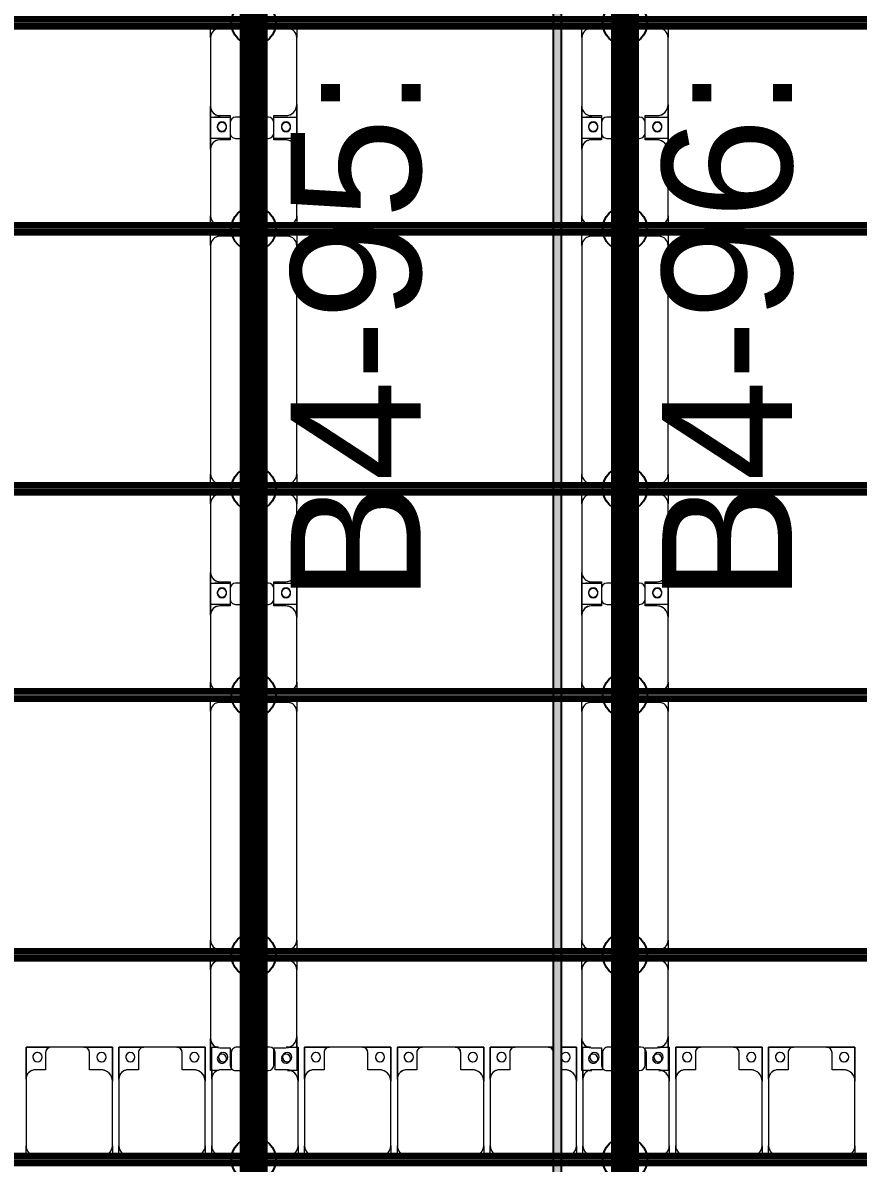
# Model space of a CAD drawing. Header units: millimetres. Extents: x -291190 to 146725, y 19759 to 185158.
# Drawn here: x -16423 to -11923, y 85792 to 91933 of the extents above; entities that cross this region are included whole.
import ezdxf

# ---------------------------------------------------------------- set-up
doc = ezdxf.new("R2010")
doc.units = ezdxf.units.MM
doc.layers.add('A-GENM', color=13, linetype='Continuous', lineweight=9)
doc.layers.add('S-BEAM', color=12, linetype='Continuous', lineweight=9)
doc.layers.add('GC-GHI CHU', color=2, linetype='Continuous')
doc.layers.add('GC-HOP 40x60 GIA CUONG', color=1, linetype='Continuous')
doc.styles.add('GC_VN', font='arial.ttf')

# ---------------------------------------------------------------- blocks, each defined once
blk = doc.blocks.new('Dai phao do pin - DẢI PHAO ĐỠ PIN-51784-KHUNG KẾT CẤU BÈ PIN 4')
at = {"layer": 'A-GENM', "color": 7}
for p, q in [((63459.9, 241.6), (63519.7, 241.6)), ((63459.9, 241.6), (63519.7, 241.6)), ((63469.7, 191.6), (63469.7, -173.4)), ((63879.7, 241.6), (63519.7, 241.6)), ((63879.7, 241.6), (64062.2, 241.6)), ((64062.2, 241.6), (63879.7, 241.6)), ((63947.8, 241.6), (64130.3, 241.6)), ((63947.8, 116.2), (63947.8, 241.6)), ((64130.3, 241.6), (63947.8, 241.6)), ((64062.2, 241.6), (64062.2, 116.2)), ((64480.3, 241.6), (64130.3, 241.6)), ((64480.3, 241.6), (64529.9, 241.6)), ((64480.3, 241.6), (64529.9, 241.6)), ((64569.9, 241.6), (64639.7, 241.6)), ((64569.9, 241.6), (64639.7, 241.6)), ((64589.7, 191.6), (64589.7, -173.4)), ((65870.3, 241.6), (64639.7, 241.6)), ((65870.3, 241.6), (65929.9, 241.6)), ((65870.3, 241.6), (65929.9, 241.6)), ((65920.3, -173.4), (65920.3, 191.6)), ((65969.9, 241.6), (66029.7, 241.6)), ((65969.9, 241.6), (66029.7, 241.6)), ((65979.7, 191.6), (65979.7, -173.4)), ((66389.7, 241.6), (66029.7, 241.6)), ((66389.7, 241.6), (66572.2, 241.6)), ((66572.2, 241.6), (66389.7, 241.6)), ((66457.8, 241.6), (66640.3, 241.6)), ((66457.8, 116.2), (66457.8, 241.6)), ((66640.3, 241.6), (66457.8, 241.6)), ((66572.2, 241.6), (66572.2, 116.2)), ((66990.3, 241.6), (66640.3, 241.6)), ((66990.3, 241.6), (67039.9, 241.6)), ((66990.3, 241.6), (67039.9, 241.6)), ((67079.9, 241.6), (67149.7, 241.6)), ((67079.9, 241.6), (67149.7, 241.6)), ((67099.7, 191.6), (67099.7, -173.4)), ((68380.3, 241.6), (67149.7, 241.6)), ((68380.3, 241.6), (68439.9, 241.6)), ((68380.3, 241.6), (68439.9, 241.6)), ((68430.3, -173.4), (68430.3, 191.6)), ((68479.9, 241.6), (68539.7, 241.6)), ((68479.9, 241.6), (68539.7, 241.6)), ((68489.7, 191.6), (68489.7, -173.4)), ((68899.7, 241.6), (68539.7, 241.6)), ((68899.7, 241.6), (69082.2, 241.6)), ((68956.8, 241.6), (68899.7, 241.6)), ((69082.2, 241.6), (69082.2, 191.1)), ((69082.2, 191.1), (69082.2, 206.3)), ((63939.7, 118.2), (63939.7, 181.6)), ((64070.3, 181.6), (64070.3, 118.2)), ((66449.7, 118.2), (66449.7, 181.6)), ((66580.3, 181.6), (66580.3, 118.2)), ((68959.7, 118.2), (68959.7, 181.6)), ((64032.2, 118.2), (63939.7, 118.2)), ((63947.8, 88.2), (63947.8, -88.2)), ((64070.3, 118.2), (63977.8, 118.2)), ((64062.2, -88.2), (64062.2, 88.2)), ((66542.2, 118.2), (66449.7, 118.2)), ((66457.8, 88.2), (66457.8, -88.2)), ((66580.3, 118.2), (66487.8, 118.2)), ((66572.2, -88.2), (66572.2, 88.2)), ((69052.2, 118.2), (68959.7, 118.2)), ((69082.2, -88.2), (69082.2, 88.2)), ((63939.7, -173.4), (63939.7, -118.2)), ((63939.7, -118.2), (64032.2, -118.2)), ((63947.8, -223.4), (63947.8, -116.2)), ((63977.8, -118.2), (64070.3, -118.2)), ((64062.2, -116.2), (64062.2, -223.4)), ((64070.3, -118.2), (64070.3, -173.4)), ((66449.7, -173.4), (66449.7, -118.2)), ((66449.7, -118.2), (66542.2, -118.2)), ((66457.8, -223.4), (66457.8, -116.2)), ((66487.8, -118.2), (66580.3, -118.2)), ((66572.2, -116.2), (66572.2, -223.4)), ((66580.3, -118.2), (66580.3, -173.4)), ((68959.7, -173.4), (68959.7, -118.2)), ((68959.7, -118.2), (69052.2, -118.2)), ((63947.8, -169.2), (63947.8, -202)), ((66457.8, -169.2), (66457.8, -202)), ((69082.2, -170.3), (69082.2, -223.4)), ((69082.2, -183.7), (69082.2, -170.3)), ((63519.7, -223.4), (63459.9, -223.4)), ((63519.7, -223.4), (63459.9, -223.4)), ((63519.7, -223.4), (63889.7, -223.4)), ((64062.2, -223.4), (63889.7, -223.4)), ((63889.7, -223.4), (64062.2, -223.4)), ((64120.3, -223.4), (63947.8, -223.4)), ((63947.8, -223.4), (64120.3, -223.4)), ((64120.3, -223.4), (64480.3, -223.4)), ((64529.9, -223.4), (64480.3, -223.4)), ((64529.9, -223.4), (64480.3, -223.4)), ((64639.7, -223.4), (64569.9, -223.4)), ((64639.7, -223.4), (64569.9, -223.4)), ((64639.7, -223.4), (65870.3, -223.4)), ((65929.9, -223.4), (65870.3, -223.4)), ((65929.9, -223.4), (65870.3, -223.4)), ((66029.7, -223.4), (65969.9, -223.4)), ((66029.7, -223.4), (65969.9, -223.4)), ((66029.7, -223.4), (66399.7, -223.4)), ((66572.2, -223.4), (66399.7, -223.4)), ((66399.7, -223.4), (66572.2, -223.4)), ((66630.3, -223.4), (66457.8, -223.4)), ((66457.8, -223.4), (66630.3, -223.4)), ((66630.3, -223.4), (66990.3, -223.4)), ((67039.9, -223.4), (66990.3, -223.4)), ((67039.9, -223.4), (66990.3, -223.4)), ((67149.7, -223.4), (67079.9, -223.4)), ((67149.7, -223.4), (67079.9, -223.4)), ((67149.7, -223.4), (68380.3, -223.4)), ((68439.9, -223.4), (68380.3, -223.4)), ((68439.9, -223.4), (68380.3, -223.4)), ((68539.7, -223.4), (68479.9, -223.4)), ((68539.7, -223.4), (68479.9, -223.4)), ((68539.7, -223.4), (68909.7, -223.4)), ((69082.2, -223.4), (68909.7, -223.4)), ((68909.7, -223.4), (69082.2, -223.4))]:
    blk.add_line(p, q, dxfattribs=at)
for centre, radius, start, end in [((63519.7, 191.6), 50, 90, 180), ((63519.7, 191.6), 50, 105, 180), ((63879.7, 181.6), 60, 360, 90), ((63879.7, 181.6), 60, 45, 60), ((63879.7, 181.6), 60, 360, 60), ((63879.7, 181.6), 60, 45, 60), ((63998.6, 183.2), 25, 0, 180), ((63998.6, 183.2), 25, 360, 165), ((64001.4, 183.2), 25, 360, 180), ((64001.4, 183.2), 25, 90, 180), ((64001.4, 183.2), 25, 15, 75), ((64130.3, 181.6), 60, 90, 180), ((64130.3, 181.6), 60, 120, 180), ((64480.3, 191.6), 50, 15, 90), ((64480.3, 191.6), 50, 15, 75), ((64639.7, 191.6), 50, 90, 180), ((64639.7, 191.6), 50, 150, 180), ((64639.7, 191.6), 50, 105, 120), ((65870.3, 191.6), 50, 360, 90), ((65870.3, 191.6), 50, 60, 90), ((65870.3, 191.6), 50, 15, 30), ((66029.7, 191.6), 50, 90, 180), ((66029.7, 191.6), 50, 105, 180), ((66389.7, 181.6), 60, 360, 90), ((66389.7, 181.6), 60, 45, 60), ((66389.7, 181.6), 60, 360, 60), ((66389.7, 181.6), 60, 45, 60), ((66508.6, 183.2), 25, 0, 180), ((66508.6, 183.2), 25, 360, 165), ((66511.4, 183.2), 25, 0, 180), ((66511.4, 183.2), 25, 90, 180), ((66511.4, 183.2), 25, 15, 75), ((66640.3, 181.6), 60, 90, 180), ((66640.3, 181.6), 60, 120, 180), ((66990.3, 191.6), 50, 15, 90), ((66990.3, 191.6), 50, 15, 75), ((67149.7, 191.6), 50, 90, 180), ((67149.7, 191.6), 50, 150, 180), ((67149.7, 191.6), 50, 105, 120), ((68380.3, 191.6), 50, 360, 90), ((68380.3, 191.6), 50, 60, 90), ((68380.3, 191.6), 50, 15, 30), ((68539.7, 191.6), 50, 90, 180), ((68539.7, 191.6), 50, 105, 180), ((68899.7, 181.6), 60, 360, 90), ((68899.7, 181.6), 60, 45, 60), ((68899.7, 181.6), 60, 360, 60), ((68899.7, 181.6), 60, 45, 60), ((69018.6, 183.2), 25, 0, 180), ((69018.6, 183.2), 25, 60, 165), ((69018.6, 183.2), 25, 360, 15), ((63998.6, 183.2), 25, 180, 360), ((64001.4, 183.2), 25, 180, 0), ((64001.4, 183.2), 25, 180, 270), ((63998.6, 183.2), 25, 210, 255), ((63998.6, 183.2), 25, 270, 360), ((64001.4, 183.2), 25, 285, 330), ((66508.6, 183.2), 25, 180, 0), ((66511.4, 183.2), 25, 180, 0), ((66511.4, 183.2), 25, 180, 270), ((66508.6, 183.2), 25, 210, 255), ((66508.6, 183.2), 25, 270, 360), ((66511.4, 183.2), 25, 285, 330), ((69018.6, 183.2), 25, 180, 0), ((69018.6, 183.2), 25, 180, 195), ((69018.6, 183.2), 25, 210, 255), ((69018.6, 183.2), 25, 285, 315), ((63977.8, 88.2), 30, 90, 180), ((64032.2, 88.2), 30, 360, 90), ((66487.8, 88.2), 30, 90, 180), ((66542.2, 88.2), 30, 360, 90), ((69052.2, 88.2), 30, 360, 90), ((63977.8, -88.2), 30, 180, 270), ((64032.2, -88.2), 30, 270, 360), ((66487.8, -88.2), 30, 180, 270), ((66542.2, -88.2), 30, 270, 360), ((69052.2, -88.2), 30, 270, 360), ((69052.2, -88.2), 30, 285, 300), ((63519.7, -173.4), 50, 180, 270), ((63519.7, -173.4), 50, 180, 255), ((63889.7, -173.4), 50, 270, 360), ((63889.7, -173.4), 50, 285, 360), ((63889.7, -173.4), 50, 315, 0), ((63889.7, -173.4), 50, 315, 0), ((63998.6, -161.8), 25, 0, 180), ((63998.6, -161.8), 25, 180, 360), ((63998.6, -161.8), 25, 105, 165), ((63998.6, -161.8), 25, 195, 360), ((64001.4, -161.8), 25, 0, 180), ((64001.4, -161.8), 25, 105, 180), ((64001.4, -161.8), 25, 180, 0), ((64001.4, -161.8), 25, 180, 270), ((63998.6, -161.8), 25, 360, 75), ((64001.4, -161.8), 25, 15, 75), ((64001.4, -161.8), 25, 285, 345), ((64120.3, -173.4), 50, 180, 270), ((64120.3, -173.4), 50, 180, 255), ((64639.7, -173.4), 50, 180, 270), ((64639.7, -173.4), 50, 180, 210), ((65870.3, -173.4), 50, 270, 360), ((65870.3, -173.4), 50, 330, 360), ((66029.7, -173.4), 50, 180, 270), ((66029.7, -173.4), 50, 180, 255), ((66399.7, -173.4), 50, 270, 360), ((66399.7, -173.4), 50, 285, 360), ((66399.7, -173.4), 50, 315, 0), ((66399.7, -173.4), 50, 315, 0), ((66508.6, -161.8), 25, 0, 180), ((66508.6, -161.8), 25, 180, 0), ((66508.6, -161.8), 25, 105, 165), ((66508.6, -161.8), 25, 195, 360), ((66511.4, -161.8), 25, 0, 180), ((66511.4, -161.8), 25, 105, 180), ((66511.4, -161.8), 25, 180, 360), ((66511.4, -161.8), 25, 180, 270), ((66508.6, -161.8), 25, 360, 75), ((66511.4, -161.8), 25, 15, 75), ((66511.4, -161.8), 25, 285, 345), ((66630.3, -173.4), 50, 180, 270), ((66630.3, -173.4), 50, 180, 255), ((67149.7, -173.4), 50, 180, 270), ((67149.7, -173.4), 50, 180, 210), ((68380.3, -173.4), 50, 270, 360), ((68380.3, -173.4), 50, 330, 360), ((68539.7, -173.4), 50, 180, 270), ((68539.7, -173.4), 50, 180, 255), ((68909.7, -173.4), 50, 270, 360), ((68909.7, -173.4), 50, 285, 360), ((69018.6, -161.8), 25, 0, 180), ((69018.6, -161.8), 25, 180, 0), ((69018.6, -161.8), 25, 180, 240), ((69018.6, -161.8), 25, 105, 165), ((69018.6, -161.8), 25, 45, 90), ((69018.6, -161.8), 25, 300, 315), ((69018.6, -161.8), 25, 360, 15), ((69018.6, -161.8), 25, 345, 360), ((64120.3, -173.4), 50, 210, 225), ((64120.3, -173.4), 50, 210, 225), ((64480.3, -173.4), 50, 270, 345), ((64480.3, -173.4), 50, 285, 345), ((64639.7, -173.4), 50, 240, 270), ((65870.3, -173.4), 50, 285, 300), ((66630.3, -173.4), 50, 210, 225), ((66630.3, -173.4), 50, 210, 225), ((66990.3, -173.4), 50, 270, 345), ((66990.3, -173.4), 50, 285, 345), ((67149.7, -173.4), 50, 240, 270), ((68380.3, -173.4), 50, 285, 300), ((68909.7, -173.4), 50, 315, 330), ((68909.7, -173.4), 50, 315, 330)]:
    blk.add_arc(centre, radius, start, end, dxfattribs=at)
blk = doc.blocks.new('Dai phao do pin - DẢI PHAO ĐỠ PIN-V13-KHUNG KẾT CẤU BÈ PIN 4')
at = {"layer": 'A-GENM', "color": 7}
for p, q in [((63459.9, 241.6), (63519.7, 241.6)), ((63459.9, 241.6), (63519.7, 241.6)), ((63469.7, 191.6), (63469.7, -173.4)), ((63879.7, 241.6), (63519.7, 241.6)), ((63879.7, 241.6), (64062.2, 241.6)), ((64062.2, 241.6), (63879.7, 241.6)), ((63947.8, 241.6), (64130.3, 241.6)), ((63947.8, 116.2), (63947.8, 241.6)), ((64130.3, 241.6), (63947.8, 241.6)), ((64062.2, 241.6), (64062.2, 116.2)), ((64480.3, 241.6), (64130.3, 241.6)), ((64480.3, 241.6), (64529.9, 241.6)), ((64480.3, 241.6), (64529.9, 241.6)), ((64569.9, 241.6), (64639.7, 241.6)), ((64569.9, 241.6), (64639.7, 241.6)), ((64589.7, 191.6), (64589.7, -173.4)), ((65870.3, 241.6), (64639.7, 241.6)), ((65870.3, 241.6), (65929.9, 241.6)), ((65870.3, 241.6), (65929.9, 241.6)), ((65920.3, -173.4), (65920.3, 191.6)), ((65969.9, 241.6), (66029.7, 241.6)), ((65969.9, 241.6), (66029.7, 241.6)), ((65979.7, 191.6), (65979.7, -173.4)), ((66389.7, 241.6), (66029.7, 241.6)), ((66389.7, 241.6), (66572.2, 241.6)), ((66572.2, 241.6), (66389.7, 241.6)), ((66457.8, 241.6), (66640.3, 241.6)), ((66457.8, 116.2), (66457.8, 241.6)), ((66640.3, 241.6), (66457.8, 241.6)), ((66572.2, 241.6), (66572.2, 116.2)), ((66990.3, 241.6), (66640.3, 241.6)), ((66990.3, 241.6), (67039.9, 241.6)), ((66990.3, 241.6), (67039.9, 241.6)), ((67079.9, 241.6), (67149.7, 241.6)), ((67079.9, 241.6), (67149.7, 241.6)), ((67099.7, 191.6), (67099.7, -173.4)), ((68380.3, 241.6), (67149.7, 241.6)), ((68380.3, 241.6), (68439.9, 241.6)), ((68380.3, 241.6), (68439.9, 241.6)), ((68430.3, -173.4), (68430.3, 191.6)), ((68479.9, 241.6), (68539.7, 241.6)), ((68479.9, 241.6), (68539.7, 241.6)), ((68489.7, 191.6), (68489.7, -173.4)), ((68899.7, 241.6), (68539.7, 241.6)), ((68899.7, 241.6), (69082.2, 241.6)), ((68956.8, 241.6), (68899.7, 241.6)), ((69082.2, 241.6), (69082.2, 191.1)), ((69082.2, 191.1), (69082.2, 206.3)), ((63939.7, 118.2), (63939.7, 181.6)), ((64070.3, 181.6), (64070.3, 118.2)), ((66449.7, 118.2), (66449.7, 181.6)), ((66580.3, 181.6), (66580.3, 118.2)), ((68959.7, 118.2), (68959.7, 181.6)), ((64032.2, 118.2), (63939.7, 118.2)), ((63947.8, 88.2), (63947.8, -88.2)), ((64070.3, 118.2), (63977.8, 118.2)), ((64062.2, -88.2), (64062.2, 88.2)), ((66542.2, 118.2), (66449.7, 118.2)), ((66457.8, 88.2), (66457.8, -88.2)), ((66580.3, 118.2), (66487.8, 118.2)), ((66572.2, -88.2), (66572.2, 88.2)), ((69052.2, 118.2), (68959.7, 118.2)), ((69082.2, -88.2), (69082.2, 88.2)), ((63939.7, -173.4), (63939.7, -118.2)), ((63939.7, -118.2), (64032.2, -118.2)), ((63947.8, -223.4), (63947.8, -116.2)), ((63977.8, -118.2), (64070.3, -118.2)), ((64062.2, -116.2), (64062.2, -223.4)), ((64070.3, -118.2), (64070.3, -173.4)), ((66449.7, -173.4), (66449.7, -118.2)), ((66449.7, -118.2), (66542.2, -118.2)), ((66457.8, -223.4), (66457.8, -116.2)), ((66487.8, -118.2), (66580.3, -118.2)), ((66572.2, -116.2), (66572.2, -223.4)), ((66580.3, -118.2), (66580.3, -173.4)), ((68959.7, -173.4), (68959.7, -118.2)), ((68959.7, -118.2), (69052.2, -118.2)), ((63947.8, -169.2), (63947.8, -202)), ((66457.8, -169.2), (66457.8, -202)), ((69082.2, -181.2), (69082.2, -223.4)), ((63519.7, -223.4), (63459.9, -223.4)), ((63519.7, -223.4), (63459.9, -223.4)), ((63519.7, -223.4), (63889.7, -223.4)), ((64062.2, -223.4), (63889.7, -223.4)), ((63889.7, -223.4), (64062.2, -223.4)), ((64120.3, -223.4), (63947.8, -223.4)), ((63947.8, -223.4), (64120.3, -223.4)), ((64120.3, -223.4), (64480.3, -223.4)), ((64529.9, -223.4), (64480.3, -223.4)), ((64529.9, -223.4), (64480.3, -223.4)), ((64639.7, -223.4), (64569.9, -223.4)), ((64639.7, -223.4), (64569.9, -223.4)), ((64639.7, -223.4), (65870.3, -223.4)), ((65929.9, -223.4), (65870.3, -223.4)), ((65929.9, -223.4), (65870.3, -223.4)), ((66029.7, -223.4), (65969.9, -223.4)), ((66029.7, -223.4), (65969.9, -223.4)), ((66029.7, -223.4), (66399.7, -223.4)), ((66572.2, -223.4), (66399.7, -223.4)), ((66399.7, -223.4), (66572.2, -223.4)), ((66630.3, -223.4), (66457.8, -223.4)), ((66457.8, -223.4), (66630.3, -223.4)), ((66630.3, -223.4), (66990.3, -223.4)), ((67039.9, -223.4), (66990.3, -223.4)), ((67039.9, -223.4), (66990.3, -223.4)), ((67149.7, -223.4), (67079.9, -223.4)), ((67149.7, -223.4), (67079.9, -223.4)), ((67149.7, -223.4), (68380.3, -223.4)), ((68439.9, -223.4), (68380.3, -223.4)), ((68439.9, -223.4), (68380.3, -223.4)), ((68539.7, -223.4), (68479.9, -223.4)), ((68539.7, -223.4), (68479.9, -223.4)), ((68539.7, -223.4), (68909.7, -223.4)), ((69082.2, -223.4), (68909.7, -223.4)), ((68909.7, -223.4), (69082.2, -223.4))]:
    blk.add_line(p, q, dxfattribs=at)
for centre, radius, start, end in [((63519.7, 191.6), 50, 90, 180), ((63519.7, 191.6), 50, 105, 180), ((63879.7, 181.6), 60, 360, 90), ((63879.7, 181.6), 60, 45, 60), ((63879.7, 181.6), 60, 360, 60), ((63879.7, 181.6), 60, 45, 60), ((63998.6, 183.2), 25, 0, 180), ((63998.6, 183.2), 25, 360, 165), ((64001.4, 183.2), 25, 360, 180), ((64001.4, 183.2), 25, 90, 180), ((64001.4, 183.2), 25, 15, 75), ((64130.3, 181.6), 60, 90, 180), ((64130.3, 181.6), 60, 120, 180), ((64480.3, 191.6), 50, 15, 90), ((64480.3, 191.6), 50, 15, 75), ((64639.7, 191.6), 50, 90, 180), ((64639.7, 191.6), 50, 150, 180), ((64639.7, 191.6), 50, 105, 120), ((65870.3, 191.6), 50, 360, 90), ((65870.3, 191.6), 50, 60, 90), ((65870.3, 191.6), 50, 15, 30), ((66029.7, 191.6), 50, 90, 180), ((66029.7, 191.6), 50, 105, 180), ((66389.7, 181.6), 60, 360, 90), ((66389.7, 181.6), 60, 45, 60), ((66389.7, 181.6), 60, 360, 60), ((66389.7, 181.6), 60, 45, 60), ((66508.6, 183.2), 25, 0, 180), ((66508.6, 183.2), 25, 360, 165), ((66511.4, 183.2), 25, 0, 180), ((66511.4, 183.2), 25, 90, 180), ((66511.4, 183.2), 25, 15, 75), ((66640.3, 181.6), 60, 90, 180), ((66640.3, 181.6), 60, 120, 180), ((66990.3, 191.6), 50, 15, 90), ((66990.3, 191.6), 50, 15, 75), ((67149.7, 191.6), 50, 90, 180), ((67149.7, 191.6), 50, 150, 180), ((67149.7, 191.6), 50, 105, 120), ((68380.3, 191.6), 50, 360, 90), ((68380.3, 191.6), 50, 60, 90), ((68380.3, 191.6), 50, 15, 30), ((68539.7, 191.6), 50, 90, 180), ((68539.7, 191.6), 50, 105, 180), ((68899.7, 181.6), 60, 360, 90), ((68899.7, 181.6), 60, 45, 60), ((68899.7, 181.6), 60, 360, 60), ((68899.7, 181.6), 60, 45, 60), ((69018.6, 183.2), 25, 0, 180), ((69018.6, 183.2), 25, 60, 165), ((69018.6, 183.2), 25, 360, 15), ((63998.6, 183.2), 25, 180, 360), ((64001.4, 183.2), 25, 180, 0), ((64001.4, 183.2), 25, 180, 270), ((63998.6, 183.2), 25, 210, 255), ((63998.6, 183.2), 25, 270, 360), ((64001.4, 183.2), 25, 285, 330), ((66508.6, 183.2), 25, 180, 0), ((66511.4, 183.2), 25, 180, 0), ((66511.4, 183.2), 25, 180, 270), ((66508.6, 183.2), 25, 210, 255), ((66508.6, 183.2), 25, 270, 360), ((66511.4, 183.2), 25, 285, 330), ((69018.6, 183.2), 25, 180, 0), ((69018.6, 183.2), 25, 180, 195), ((69018.6, 183.2), 25, 210, 255), ((69018.6, 183.2), 25, 285, 315), ((63977.8, 88.2), 30, 90, 180), ((64032.2, 88.2), 30, 360, 90), ((66487.8, 88.2), 30, 90, 180), ((66542.2, 88.2), 30, 360, 90), ((69052.2, 88.2), 30, 360, 90), ((63977.8, -88.2), 30, 180, 270), ((64032.2, -88.2), 30, 270, 360), ((66487.8, -88.2), 30, 180, 270), ((66542.2, -88.2), 30, 270, 360), ((69052.2, -88.2), 30, 270, 360), ((69052.2, -88.2), 30, 285, 300), ((63519.7, -173.4), 50, 180, 270), ((63519.7, -173.4), 50, 189.01741, 255), ((63889.7, -173.4), 50, 270, 360), ((63889.7, -173.4), 50, 285, 350.98259), ((63889.7, -173.4), 50, 315, 350.98259), ((63889.7, -173.4), 50, 315, 350.98259), ((63998.6, -161.8), 25, 0, 180), ((63998.6, -161.8), 25, 180, 360), ((63998.6, -161.8), 25, 105, 165), ((63998.6, -161.8), 25, 195, 360), ((64001.4, -161.8), 25, 0, 180), ((64001.4, -161.8), 25, 105, 180), ((64001.4, -161.8), 25, 180, 0), ((64001.4, -161.8), 25, 180, 270), ((63998.6, -161.8), 25, 360, 75), ((64001.4, -161.8), 25, 15, 75), ((64001.4, -161.8), 25, 285, 345), ((64120.3, -173.4), 50, 180, 270), ((64120.3, -173.4), 50, 189.01741, 255), ((64480.3, -173.4), 50, 270, 360), ((64480.3, -173.4), 50, 285, 350.98259), ((64639.7, -173.4), 50, 180, 270), ((65870.3, -173.4), 50, 270, 360), ((66029.7, -173.4), 50, 180, 270), ((66029.7, -173.4), 50, 189.01741, 255), ((66399.7, -173.4), 50, 270, 360), ((66399.7, -173.4), 50, 285, 350.98259), ((66399.7, -173.4), 50, 315, 350.98259), ((66399.7, -173.4), 50, 315, 350.98259), ((66508.6, -161.8), 25, 0, 180), ((66508.6, -161.8), 25, 180, 0), ((66508.6, -161.8), 25, 105, 165), ((66508.6, -161.8), 25, 195, 360), ((66511.4, -161.8), 25, 0, 180), ((66511.4, -161.8), 25, 105, 180), ((66511.4, -161.8), 25, 180, 360), ((66511.4, -161.8), 25, 180, 270), ((66508.6, -161.8), 25, 360, 75), ((66511.4, -161.8), 25, 15, 75), ((66511.4, -161.8), 25, 285, 345), ((66630.3, -173.4), 50, 180, 270), ((66630.3, -173.4), 50, 189.01741, 255), ((66990.3, -173.4), 50, 270, 360), ((66990.3, -173.4), 50, 285, 350.98259), ((67149.7, -173.4), 50, 180, 270), ((68380.3, -173.4), 50, 270, 360), ((68539.7, -173.4), 50, 180, 270), ((68539.7, -173.4), 50, 189.01741, 255), ((68909.7, -173.4), 50, 270, 360), ((68909.7, -173.4), 50, 285, 350.98259), ((69018.6, -161.8), 25, 0, 180), ((69018.6, -161.8), 25, 180, 0), ((69018.6, -161.8), 25, 180, 240), ((69018.6, -161.8), 25, 105, 165), ((69018.6, -161.8), 25, 45, 90), ((69018.6, -161.8), 25, 300, 315), ((69018.6, -161.8), 25, 360, 15), ((69018.6, -161.8), 25, 345, 360), ((64120.3, -173.4), 50, 210, 225), ((64120.3, -173.4), 50, 210, 225), ((64639.7, -173.4), 50, 195, 210), ((64639.7, -173.4), 50, 240, 270), ((65870.3, -173.4), 50, 285, 300), ((65870.3, -173.4), 50, 330, 345), ((66630.3, -173.4), 50, 210, 225), ((66630.3, -173.4), 50, 210, 225), ((67149.7, -173.4), 50, 195, 210), ((67149.7, -173.4), 50, 240, 270), ((68380.3, -173.4), 50, 285, 300), ((68380.3, -173.4), 50, 330, 345), ((68909.7, -173.4), 50, 315, 330), ((68909.7, -173.4), 50, 315, 330)]:
    blk.add_arc(centre, radius, start, end, dxfattribs=at)
blk = doc.blocks.new('Dầm C52 - Dầm C52-73881-KHUNG KẾT CẤU BÈ PIN 4')
at = {"layer": 'S-BEAM', "lineweight": 140}
blk.add_hatch(color=1, dxfattribs=at).paths.add_polyline_path([(-173700.3, 20), (-174539.9, 20), (-174539.9, -20), (174539.9, -20), (174539.9, 20), (-171883.4, 20)])
at = {"layer": 'S-BEAM', "color": 1, "lineweight": 140}
for p, q in [((-174539.9, 20), (174539.9, 20)), ((174539.9, -20), (-174539.9, -20))]:
    blk.add_line(p, q, dxfattribs=at)
blk = doc.blocks.new('Dầm C52 - Dầm C52-73882-KHUNG KẾT CẤU BÈ PIN 4')
at = {"layer": 'S-BEAM', "lineweight": 140}
blk.add_hatch(color=1, dxfattribs=at).paths.add_polyline_path([(-173700.3, 20), (-174539.9, 20), (-174539.9, -20), (174500.8, -20), (174500.8, 20), (-172791.8, 20)])
at = {"layer": 'S-BEAM', "color": 1, "lineweight": 140}
for p, q in [((-174539.9, 20), (174500.8, 20)), ((174500.8, -20), (-174539.9, -20))]:
    blk.add_line(p, q, dxfattribs=at)
blk = doc.blocks.new('Dầm C52 - Dầm C52-V25-KHUNG KẾT CẤU BÈ PIN 4')
at = {"layer": 'S-BEAM', "lineweight": 140}
blk.add_hatch(color=1, dxfattribs=at).paths.add_polyline_path([(-173700.3, 20), (-174539.9, 20), (-174539.9, -20), (174539.9, -20), (174539.9, 20), (-172791.8, 20)])
at = {"layer": 'S-BEAM', "color": 1, "lineweight": 140}
for p, q in [((-174539.9, 20), (174539.9, 20)), ((174539.9, -20), (-174539.9, -20))]:
    blk.add_line(p, q, dxfattribs=at)
blk = doc.blocks.new('Dải phao đi lại kèm đỡ invester - DẢI PHAO ĐI LẠI-65799-KHUNG KẾT CẤU BÈ PIN 4')
at = {"layer": 'A-GENM', "color": 7}
for p, q in [((76758.4, -779.7), (76758.4, -727.1)), ((76758.4, -779.7), (76758.4, -727.1)), ((77173.4, -729.7), (76808.4, -729.7)), ((77223.4, -727.1), (77223.4, -779.7)), ((77223.4, -727.1), (77223.4, -779.7)), ((77258.4, -779.7), (77258.4, -727.1)), ((77258.4, -779.7), (77258.4, -727.1)), ((77673.4, -729.7), (77308.4, -729.7)), ((77723.4, -727.1), (77723.4, -779.7)), ((77723.4, -727.1), (77723.4, -779.7)), ((77758.4, -779.7), (77758.4, -727.1)), ((77758.4, -779.7), (77758.4, -727.1)), ((78173.4, -729.7), (77808.4, -729.7)), ((78223.4, -727.1), (78223.4, -779.7)), ((78223.4, -727.1), (78223.4, -779.7)), ((78258.4, -779.7), (78258.4, -727.1)), ((78258.4, -779.7), (78258.4, -727.1)), ((78341.4, -729.7), (78308.4, -729.7)), ((78673.4, -729.7), (78381.4, -729.7)), ((78723.4, -727.1), (78723.4, -779.7)), ((78723.4, -727.1), (78723.4, -779.7)), ((78758.4, -779.7), (78758.4, -727.1)), ((78758.4, -779.7), (78758.4, -727.1)), ((79173.4, -729.7), (78808.4, -729.7)), ((79223.4, -727.1), (79223.4, -779.7)), ((79223.4, -727.1), (79223.4, -779.7)), ((79258.4, -779.7), (79258.4, -727.1)), ((79258.4, -779.7), (79258.4, -727.1)), ((79673.4, -729.7), (79308.4, -729.7)), ((79723.4, -727.1), (79723.4, -779.7)), ((79723.4, -727.1), (79723.4, -779.7)), ((79758.4, -779.7), (79758.4, -727.1)), ((79758.4, -779.7), (79758.4, -727.1)), ((80173.4, -729.7), (79808.4, -729.7)), ((80223.4, -727.1), (80223.4, -779.7)), ((80223.4, -727.1), (80223.4, -779.7)), ((80258.4, -779.7), (80258.4, -727.1)), ((80258.4, -779.7), (80258.4, -727.1)), ((80673.4, -729.7), (80308.4, -729.7)), ((80723.4, -727.1), (80723.4, -779.7)), ((80723.4, -727.1), (80723.4, -779.7)), ((80758.4, -779.7), (80758.4, -727.1)), ((80758.4, -779.7), (80758.4, -727.1)), ((81173.4, -729.7), (80808.4, -729.7)), ((81223.4, -727.1), (81223.4, -779.7)), ((81223.4, -727.1), (81223.4, -779.7)), ((76758.4, -779.7), (76758.4, -1129.7)), ((77223.4, -1139.7), (77223.4, -779.7)), ((77258.4, -779.7), (77258.4, -1129.7)), ((77723.4, -1139.7), (77723.4, -779.7)), ((77758.4, -779.7), (77758.4, -1129.7)), ((78223.4, -1139.7), (78223.4, -779.7)), ((78258.4, -779.7), (78258.4, -1129.7)), ((78723.4, -1139.7), (78723.4, -779.7)), ((78758.4, -779.7), (78758.4, -1129.7)), ((79223.4, -1139.7), (79223.4, -779.7)), ((79258.4, -779.7), (79258.4, -1129.7)), ((79723.4, -1139.7), (79723.4, -779.7)), ((79758.4, -779.7), (79758.4, -1129.7)), ((80223.4, -1139.7), (80223.4, -779.7)), ((80258.4, -779.7), (80258.4, -1129.7)), ((80723.4, -1139.7), (80723.4, -779.7)), ((80758.4, -779.7), (80758.4, -1129.7)), ((81223.4, -1139.7), (81223.4, -779.7)), ((76758.4, -1312.2), (76758.4, -1129.7)), ((76758.4, -1129.7), (76758.4, -1312.2)), ((77223.4, -1139.7), (77223.4, -1312.2)), ((77223.4, -1312.2), (77223.4, -1139.7)), ((77258.4, -1312.2), (77258.4, -1129.7)), ((77258.4, -1129.7), (77258.4, -1312.2)), ((77723.4, -1139.7), (77723.4, -1312.2)), ((77723.4, -1312.2), (77723.4, -1139.7)), ((77758.4, -1312.2), (77758.4, -1129.7)), ((77758.4, -1129.7), (77758.4, -1312.2)), ((78223.4, -1139.7), (78223.4, -1312.2)), ((78223.4, -1187.3), (78223.4, -1139.7)), ((78258.4, -1312.2), (78258.4, -1129.7)), ((78258.4, -1129.7), (78258.4, -1312.2)), ((78723.4, -1139.7), (78723.4, -1312.2)), ((78723.4, -1312.2), (78723.4, -1139.7)), ((78758.4, -1312.2), (78758.4, -1129.7)), ((78758.4, -1129.7), (78758.4, -1312.2)), ((79223.4, -1139.7), (79223.4, -1312.2)), ((79223.4, -1312.2), (79223.4, -1139.7)), ((79258.4, -1312.2), (79258.4, -1129.7)), ((79258.4, -1129.7), (79258.4, -1312.2)), ((79723.4, -1139.7), (79723.4, -1312.2)), ((79723.4, -1312.2), (79723.4, -1139.7)), ((79758.4, -1312.2), (79758.4, -1129.7)), ((79758.4, -1129.7), (79758.4, -1312.2)), ((80223.4, -1139.7), (80223.4, -1312.2)), ((80223.4, -1187.3), (80223.4, -1139.7)), ((80258.4, -1312.2), (80258.4, -1129.7)), ((80258.4, -1129.7), (80258.4, -1312.2)), ((80723.4, -1139.7), (80723.4, -1312.2)), ((80723.4, -1312.2), (80723.4, -1139.7)), ((80758.4, -1312.2), (80758.4, -1129.7)), ((80758.4, -1129.7), (80758.4, -1312.2)), ((81223.4, -1139.7), (81223.4, -1312.2)), ((81223.4, -1312.2), (81223.4, -1139.7)), ((76818.4, -1189.7), (76881.8, -1189.7)), ((76881.8, -1189.7), (76881.8, -1282.2)), ((77118.2, -1282.2), (77118.2, -1189.7)), ((77118.2, -1189.7), (77173.4, -1189.7)), ((77318.4, -1189.7), (77381.8, -1189.7)), ((77381.8, -1189.7), (77381.8, -1282.2)), ((77618.2, -1282.2), (77618.2, -1189.7)), ((77618.2, -1189.7), (77673.4, -1189.7)), ((77818.4, -1189.7), (77881.8, -1189.7)), ((77881.8, -1189.7), (77881.8, -1282.2)), ((78118.2, -1282.2), (78118.2, -1189.7)), ((78118.2, -1189.7), (78173.4, -1189.7)), ((78318.4, -1189.7), (78341.4, -1189.7)), ((78381.8, -1189.7), (78381.8, -1282.2)), ((78618.2, -1282.2), (78618.2, -1189.7)), ((78618.2, -1189.7), (78673.4, -1189.7)), ((78818.4, -1189.7), (78881.8, -1189.7)), ((78881.8, -1189.7), (78881.8, -1282.2)), ((79118.2, -1282.2), (79118.2, -1189.7)), ((79118.2, -1189.7), (79173.4, -1189.7)), ((79318.4, -1189.7), (79381.8, -1189.7)), ((79381.8, -1189.7), (79381.8, -1282.2)), ((79618.2, -1282.2), (79618.2, -1189.7)), ((79618.2, -1189.7), (79673.4, -1189.7)), ((79818.4, -1189.7), (79881.8, -1189.7)), ((79881.8, -1189.7), (79881.8, -1282.2)), ((80118.2, -1282.2), (80118.2, -1189.7)), ((80118.2, -1189.7), (80173.4, -1189.7)), ((80318.4, -1189.7), (80381.8, -1189.7)), ((80381.8, -1189.7), (80381.8, -1282.2)), ((80618.2, -1282.2), (80618.2, -1189.7)), ((80618.2, -1189.7), (80673.4, -1189.7)), ((80818.4, -1189.7), (80881.8, -1189.7)), ((80881.8, -1189.7), (80881.8, -1282.2)), ((81118.2, -1282.2), (81118.2, -1189.7)), ((81118.2, -1189.7), (81173.4, -1189.7)), ((76911.8, -1312.2), (76758.4, -1312.2)), ((76758.4, -1312.2), (76911.8, -1312.2)), ((76911.8, -1312.2), (77088.2, -1312.2)), ((77223.4, -1312.2), (77088.2, -1312.2)), ((77088.2, -1312.2), (77223.4, -1312.2)), ((77411.8, -1312.2), (77258.4, -1312.2)), ((77258.4, -1312.2), (77411.8, -1312.2)), ((77411.8, -1312.2), (77588.2, -1312.2)), ((77723.4, -1312.2), (77588.2, -1312.2)), ((77588.2, -1312.2), (77723.4, -1312.2)), ((77821.5, -1312.2), (77758.4, -1312.2)), ((77806.3, -1312.2), (77821.5, -1312.2)), ((77911.8, -1312.2), (78088.2, -1312.2)), ((78223.4, -1312.2), (78183, -1312.2)), ((78183, -1312.2), (78211.7, -1312.2)), ((78341.4, -1312.2), (78258.4, -1312.2)), ((78258.4, -1312.2), (78341.4, -1312.2)), ((78411.8, -1312.2), (78381.4, -1312.2)), ((78381.4, -1312.2), (78411.8, -1312.2)), ((78411.8, -1312.2), (78588.2, -1312.2)), ((78723.4, -1312.2), (78588.2, -1312.2)), ((78588.2, -1312.2), (78723.4, -1312.2)), ((78911.8, -1312.2), (78758.4, -1312.2)), ((78758.4, -1312.2), (78911.8, -1312.2)), ((78911.8, -1312.2), (79088.2, -1312.2)), ((79223.4, -1312.2), (79088.2, -1312.2)), ((79088.2, -1312.2), (79223.4, -1312.2)), ((79411.8, -1312.2), (79258.4, -1312.2)), ((79258.4, -1312.2), (79411.8, -1312.2)), ((79411.8, -1312.2), (79588.2, -1312.2)), ((79723.4, -1312.2), (79588.2, -1312.2)), ((79588.2, -1312.2), (79723.4, -1312.2)), ((79821.5, -1312.2), (79758.4, -1312.2)), ((79806.3, -1312.2), (79821.5, -1312.2)), ((79911.8, -1312.2), (80088.2, -1312.2)), ((80223.4, -1312.2), (80187.5, -1312.2)), ((80187.5, -1312.2), (80211.7, -1312.2)), ((80411.8, -1312.2), (80258.4, -1312.2)), ((80258.4, -1312.2), (80411.8, -1312.2)), ((80411.8, -1312.2), (80588.2, -1312.2)), ((80723.4, -1312.2), (80588.2, -1312.2)), ((80588.2, -1312.2), (80723.4, -1312.2)), ((80911.8, -1312.2), (80758.4, -1312.2)), ((80758.4, -1312.2), (80911.8, -1312.2)), ((80911.8, -1312.2), (81088.2, -1312.2)), ((81223.4, -1312.2), (81096, -1312.2)), ((81096, -1312.2), (81223.4, -1312.2))]:
    blk.add_line(p, q, dxfattribs=at)
for centre, radius, start, end in [((76808.4, -779.7), 50, 90, 180), ((76808.4, -779.7), 50, 90, 165), ((77173.4, -779.7), 50, 360, 90), ((77173.4, -779.7), 50, 15, 90), ((77308.4, -779.7), 50, 90, 180), ((77308.4, -779.7), 50, 90, 165), ((77673.4, -779.7), 50, 360, 90), ((77673.4, -779.7), 50, 15, 90), ((77808.4, -779.7), 50, 90, 180), ((77808.4, -779.7), 50, 90, 165), ((78173.4, -779.7), 50, 360, 90), ((78173.4, -779.7), 50, 15, 90), ((78308.4, -779.7), 50, 90, 180), ((78308.4, -779.7), 50, 90, 165), ((78673.4, -779.7), 50, 360, 90), ((78673.4, -779.7), 50, 15, 90), ((78808.4, -779.7), 50, 90, 180), ((78808.4, -779.7), 50, 90, 165), ((79173.4, -779.7), 50, 360, 90), ((79173.4, -779.7), 50, 15, 90), ((79308.4, -779.7), 50, 90, 180), ((79308.4, -779.7), 50, 90, 165), ((79673.4, -779.7), 50, 360, 90), ((79673.4, -779.7), 50, 15, 90), ((79808.4, -779.7), 50, 90, 180), ((79808.4, -779.7), 50, 90, 165), ((80173.4, -779.7), 50, 360, 90), ((80173.4, -779.7), 50, 15, 90), ((80308.4, -779.7), 50, 90, 180), ((80308.4, -779.7), 50, 90, 165), ((80673.4, -779.7), 50, 360, 90), ((80673.4, -779.7), 50, 15, 90), ((80808.4, -779.7), 50, 90, 180), ((80808.4, -779.7), 50, 90, 165), ((81173.4, -779.7), 50, 360, 90), ((81173.4, -779.7), 50, 15, 90), ((76818.4, -1129.7), 60, 180, 270), ((76818.4, -1129.7), 60, 210, 270), ((77173.4, -1139.7), 50, 270, 360), ((77173.4, -1139.7), 50, 270, 345), ((77318.4, -1129.7), 60, 180, 270), ((77318.4, -1129.7), 60, 210, 270), ((77673.4, -1139.7), 50, 270, 360), ((77673.4, -1139.7), 50, 270, 345), ((77818.4, -1129.7), 60, 180, 270), ((77818.4, -1129.7), 60, 210, 270), ((78173.4, -1139.7), 50, 270, 360), ((78173.4, -1139.7), 50, 270, 345), ((78318.4, -1129.7), 60, 180, 270), ((78318.4, -1129.7), 60, 210, 270), ((78673.4, -1139.7), 50, 270, 360), ((78673.4, -1139.7), 50, 270, 345), ((78818.4, -1129.7), 60, 180, 270), ((78818.4, -1129.7), 60, 210, 270), ((79173.4, -1139.7), 50, 270, 360), ((79173.4, -1139.7), 50, 270, 345), ((79318.4, -1129.7), 60, 180, 270), ((79318.4, -1129.7), 60, 210, 270), ((79673.4, -1139.7), 50, 270, 360), ((79673.4, -1139.7), 50, 270, 345), ((79818.4, -1129.7), 60, 180, 270), ((79818.4, -1129.7), 60, 210, 270), ((80173.4, -1139.7), 50, 270, 360), ((80173.4, -1139.7), 50, 270, 345), ((80318.4, -1129.7), 60, 180, 270), ((80318.4, -1129.7), 60, 210, 270), ((80673.4, -1139.7), 50, 270, 360), ((80673.4, -1139.7), 50, 270, 345), ((80818.4, -1129.7), 60, 180, 270), ((80818.4, -1129.7), 60, 210, 270), ((81173.4, -1139.7), 50, 270, 360), ((81173.4, -1139.7), 50, 270, 345), ((77173.4, -1139.7), 50, 300, 315), ((77173.4, -1139.7), 50, 300, 315), ((77673.4, -1139.7), 50, 300, 315), ((77673.4, -1139.7), 50, 300, 315), ((78173.4, -1139.7), 50, 300, 315), ((78173.4, -1139.7), 50, 300, 315), ((78673.4, -1139.7), 50, 300, 315), ((78673.4, -1139.7), 50, 300, 315), ((79173.4, -1139.7), 50, 300, 315), ((79173.4, -1139.7), 50, 300, 315), ((79673.4, -1139.7), 50, 300, 315), ((79673.4, -1139.7), 50, 300, 315), ((80173.4, -1139.7), 50, 300, 315), ((80173.4, -1139.7), 50, 300, 315), ((80673.4, -1139.7), 50, 300, 315), ((80673.4, -1139.7), 50, 300, 315), ((81173.4, -1139.7), 50, 300, 315), ((81173.4, -1139.7), 50, 300, 315), ((76816.8, -1258.6), 25, 90, 270), ((76816.8, -1258.6), 25, 180, 270), ((76816.8, -1258.6), 25, 90, 165), ((76816.8, -1258.6), 25, 270, 90), ((76816.8, -1258.6), 25, 75, 90), ((76816.8, -1258.6), 25, 270, 360), ((76816.8, -1258.6), 25, 15, 60), ((76911.8, -1282.2), 30, 180, 270), ((77088.2, -1282.2), 30, 270, 0), ((77161.8, -1258.6), 25, 90, 270), ((77161.8, -1258.6), 25, 180, 270), ((77161.8, -1258.6), 25, 90, 165), ((77161.8, -1258.6), 25, 270, 90), ((77161.8, -1258.6), 25, 15, 90), ((77161.8, -1258.6), 25, 270, 0), ((77316.8, -1258.6), 25, 90, 270), ((77316.8, -1258.6), 25, 180, 270), ((77316.8, -1258.6), 25, 90, 165), ((77316.8, -1258.6), 25, 270, 90), ((77316.8, -1258.6), 25, 75, 90), ((77316.8, -1258.6), 25, 270, 360), ((77316.8, -1258.6), 25, 15, 60), ((77411.8, -1282.2), 30, 180, 270), ((77588.2, -1282.2), 30, 270, 0), ((77661.8, -1258.6), 25, 90, 270), ((77661.8, -1258.6), 25, 180, 270), ((77661.8, -1258.6), 25, 90, 165), ((77661.8, -1258.6), 25, 270, 90), ((77661.8, -1258.6), 25, 15, 90), ((77661.8, -1258.6), 25, 270, 0), ((77816.8, -1258.6), 25, 90, 270), ((77816.8, -1258.6), 25, 90, 150), ((77816.8, -1258.6), 25, 225, 240), ((77816.8, -1258.6), 25, 270, 90), ((77816.8, -1258.6), 25, 75, 90), ((77816.8, -1258.6), 25, 285, 300), ((77816.8, -1258.6), 25, 15, 60), ((77816.8, -1258.6), 25, 330, 360), ((77911.8, -1282.2), 30, 180, 270), ((78088.2, -1282.2), 30, 270, 0), ((78161.8, -1258.6), 25, 90, 270), ((78161.8, -1258.6), 25, 90, 150), ((78161.8, -1258.6), 25, 210, 240), ((78161.8, -1258.6), 25, 270, 90), ((78161.8, -1258.6), 25, 15, 90), ((78161.8, -1258.6), 25, 285, 0), ((78316.8, -1258.6), 25, 90, 270), ((78316.8, -1258.6), 25, 180, 270), ((78316.8, -1258.6), 25, 90, 165), ((78316.8, -1258.6), 25, 15, 90), ((78316.8, -1258.6), 25, 75, 90), ((78316.8, -1258.6), 25, 270, 345), ((78316.8, -1258.6), 25, 270, 345), ((78316.8, -1258.6), 25, 15, 60), ((78411.8, -1282.2), 30, 180, 270), ((78588.2, -1282.2), 30, 270, 0), ((78661.8, -1258.6), 25, 90, 270), ((78661.8, -1258.6), 25, 180, 270), ((78661.8, -1258.6), 25, 90, 165), ((78661.8, -1258.6), 25, 270, 90), ((78661.8, -1258.6), 25, 15, 90), ((78661.8, -1258.6), 25, 270, 0), ((78816.8, -1258.6), 25, 90, 270), ((78816.8, -1258.6), 25, 180, 270), ((78816.8, -1258.6), 25, 90, 165), ((78816.8, -1258.6), 25, 270, 90), ((78816.8, -1258.6), 25, 75, 90), ((78816.8, -1258.6), 25, 270, 360), ((78816.8, -1258.6), 25, 15, 60), ((78911.8, -1282.2), 30, 180, 270), ((79088.2, -1282.2), 30, 270, 0), ((79161.8, -1258.6), 25, 90, 270), ((79161.8, -1258.6), 25, 180, 270), ((79161.8, -1258.6), 25, 90, 165), ((79161.8, -1258.6), 25, 270, 90), ((79161.8, -1258.6), 25, 15, 90), ((79161.8, -1258.6), 25, 270, 0), ((79316.8, -1258.6), 25, 90, 270), ((79316.8, -1258.6), 25, 180, 270), ((79316.8, -1258.6), 25, 90, 165), ((79316.8, -1258.6), 25, 270, 90), ((79316.8, -1258.6), 25, 75, 90), ((79316.8, -1258.6), 25, 270, 360), ((79316.8, -1258.6), 25, 15, 60), ((79411.8, -1282.2), 30, 180, 270), ((79588.2, -1282.2), 30, 270, 0), ((79661.8, -1258.6), 25, 90, 270), ((79661.8, -1258.6), 25, 180, 270), ((79661.8, -1258.6), 25, 90, 165), ((79661.8, -1258.6), 25, 270, 90), ((79661.8, -1258.6), 25, 15, 90), ((79661.8, -1258.6), 25, 270, 0), ((79816.8, -1258.6), 25, 90, 270), ((79816.8, -1258.6), 25, 90, 150), ((79816.8, -1258.6), 25, 225, 240), ((79816.8, -1258.6), 25, 270, 90), ((79816.8, -1258.6), 25, 75, 90), ((79816.8, -1258.6), 25, 285, 300), ((79816.8, -1258.6), 25, 15, 60), ((79816.8, -1258.6), 25, 330, 360), ((79911.8, -1282.2), 30, 180, 270), ((80088.2, -1282.2), 30, 270, 0), ((80161.8, -1258.6), 25, 90, 270), ((80161.8, -1258.6), 25, 90, 150), ((80161.8, -1258.6), 25, 210, 240), ((80161.8, -1258.6), 25, 270, 90), ((80161.8, -1258.6), 25, 15, 90), ((80161.8, -1258.6), 25, 285, 0), ((80316.8, -1258.6), 25, 90, 270), ((80316.8, -1258.6), 25, 180, 270), ((80316.8, -1258.6), 25, 90, 165), ((80316.8, -1258.6), 25, 270, 90), ((80316.8, -1258.6), 25, 75, 90), ((80316.8, -1258.6), 25, 270, 360), ((80316.8, -1258.6), 25, 15, 60), ((80411.8, -1282.2), 30, 180, 270), ((80588.2, -1282.2), 30, 270, 0), ((80661.8, -1258.6), 25, 90, 270), ((80661.8, -1258.6), 25, 180, 270), ((80661.8, -1258.6), 25, 90, 165), ((80661.8, -1258.6), 25, 270, 90), ((80661.8, -1258.6), 25, 15, 90), ((80661.8, -1258.6), 25, 270, 0), ((80816.8, -1258.6), 25, 90, 270), ((80816.8, -1258.6), 25, 180, 270), ((80816.8, -1258.6), 25, 90, 165), ((80816.8, -1258.6), 25, 270, 90), ((80816.8, -1258.6), 25, 75, 90), ((80816.8, -1258.6), 25, 270, 360), ((80816.8, -1258.6), 25, 15, 60), ((80911.8, -1282.2), 30, 180, 270), ((81088.2, -1282.2), 30, 285.03945, 0), ((81161.8, -1258.6), 25, 90, 270), ((81161.8, -1258.6), 25, 180, 270), ((81161.8, -1258.6), 25, 90, 165), ((81161.8, -1258.6), 25, 270, 90), ((81161.8, -1258.6), 25, 15, 90), ((81161.8, -1258.6), 25, 270, 0), ((76911.8, -1282.2), 30, 195, 225), ((76911.8, -1282.2), 30, 195, 255), ((76911.8, -1282.2), 30, 195, 225), ((76911.8, -1282.2), 30, 240, 255), ((76911.8, -1282.2), 30, 240, 255), ((77088.2, -1282.2), 30, 285, 345), ((77088.2, -1282.2), 30, 285, 300), ((77088.2, -1282.2), 30, 285, 300), ((77088.2, -1282.2), 30, 330, 345), ((77088.2, -1282.2), 30, 330, 345), ((77411.8, -1282.2), 30, 195, 225), ((77411.8, -1282.2), 30, 195, 255), ((77411.8, -1282.2), 30, 195, 225), ((77411.8, -1282.2), 30, 240, 255), ((77411.8, -1282.2), 30, 240, 255), ((77588.2, -1282.2), 30, 285, 345), ((77588.2, -1282.2), 30, 285, 300), ((77588.2, -1282.2), 30, 285, 300), ((77588.2, -1282.2), 30, 330, 345), ((77588.2, -1282.2), 30, 330, 345), ((77911.8, -1282.2), 30, 195, 210), ((78411.8, -1282.2), 30, 195, 225), ((78411.8, -1282.2), 30, 195, 255), ((78411.8, -1282.2), 30, 195, 225), ((78411.8, -1282.2), 30, 240, 255), ((78411.8, -1282.2), 30, 240, 255), ((78588.2, -1282.2), 30, 285, 345), ((78588.2, -1282.2), 30, 285, 300), ((78588.2, -1282.2), 30, 285, 300), ((78588.2, -1282.2), 30, 330, 345), ((78588.2, -1282.2), 30, 330, 345), ((78911.8, -1282.2), 30, 195, 225), ((78911.8, -1282.2), 30, 195, 255), ((78911.8, -1282.2), 30, 195, 225), ((78911.8, -1282.2), 30, 240, 255), ((78911.8, -1282.2), 30, 240, 255), ((79088.2, -1282.2), 30, 285, 345), ((79088.2, -1282.2), 30, 285, 300), ((79088.2, -1282.2), 30, 285, 300), ((79088.2, -1282.2), 30, 330, 345), ((79088.2, -1282.2), 30, 330, 345), ((79411.8, -1282.2), 30, 195, 225), ((79411.8, -1282.2), 30, 195, 255), ((79411.8, -1282.2), 30, 195, 225), ((79411.8, -1282.2), 30, 240, 255), ((79411.8, -1282.2), 30, 240, 255), ((79588.2, -1282.2), 30, 285, 345), ((79588.2, -1282.2), 30, 285, 300), ((79588.2, -1282.2), 30, 285, 300), ((79588.2, -1282.2), 30, 330, 345), ((79588.2, -1282.2), 30, 330, 345), ((79911.8, -1282.2), 30, 195, 210), ((80411.8, -1282.2), 30, 195, 225), ((80411.8, -1282.2), 30, 195, 255), ((80411.8, -1282.2), 30, 195, 225), ((80411.8, -1282.2), 30, 240, 255), ((80411.8, -1282.2), 30, 240, 255), ((80588.2, -1282.2), 30, 285, 345), ((80588.2, -1282.2), 30, 285, 300), ((80588.2, -1282.2), 30, 285, 300), ((80588.2, -1282.2), 30, 330, 345), ((80588.2, -1282.2), 30, 330, 345), ((80911.8, -1282.2), 30, 195, 225), ((80911.8, -1282.2), 30, 195, 255), ((80911.8, -1282.2), 30, 195, 225), ((80911.8, -1282.2), 30, 240, 255), ((80911.8, -1282.2), 30, 240, 255), ((81088.2, -1282.2), 30, 270, 285), ((81088.2, -1282.2), 30, 285.03945, 345), ((81088.2, -1282.2), 30, 285.03945, 300), ((81088.2, -1282.2), 30, 285.03945, 300), ((81088.2, -1282.2), 30, 330, 345), ((81088.2, -1282.2), 30, 330, 345)]:
    blk.add_arc(centre, radius, start, end, dxfattribs=at)
blk = doc.blocks.new('Dầm C52 - Dầm C52-V27-KHUNG KẾT CẤU BÈ PIN 4')
at = {"layer": 'S-BEAM', "lineweight": 140}
blk.add_hatch(color=1, dxfattribs=at).paths.add_polyline_path([(-173700.3, 20), (-174539.9, 20), (-174539.9, -20), (174539.9, -20), (174539.9, 20), (131423.3, 20), (131423.3, 1.3), (129823.3, 1.3), (129823.3, 20), (-172791.8, 20)])
at = {"layer": 'S-BEAM', "color": 1, "lineweight": 140}
for p, q in [((-174539.9, 20), (129823.3, 20)), ((174539.9, -20), (-174539.9, -20))]:
    blk.add_line(p, q, dxfattribs=at)
blk = doc.blocks.new('Dầm C52 - Hộp 40x60-62905-KHUNG KẾT CẤU BÈ PIN 4')
at = {"layer": 'S-BEAM', "lineweight": 25}
blk.add_hatch(color=4, dxfattribs=at).paths.add_polyline_path([(-37712.2, -20), (37712.2, -20), (37712.2, 20), (-37712.2, 20)])
at = {"layer": 'S-BEAM', "color": 4, "lineweight": 25}
for p, q in [((-37712.2, 20), (37712.2, 20)), ((37712.2, -20), (-37712.2, -20))]:
    blk.add_line(p, q, dxfattribs=at)

msp = doc.modelspace()

# ---------------------------------------------------------------- linework, layer by layer
at = {"layer": 'GC-HOP 40x60 GIA CUONG', "const_width": 150}
for points in [[(-15179.7, 84311.7), (-15179.7, 99311.7)], [(-13179.7, 84311.7), (-13179.7, 99311.7)]]:
    msp.add_lwpolyline(points, dxfattribs=at)
at = {"layer": 'GC-HOP 40x60 GIA CUONG'}
for centre in [(-15179.7, 91933.3), (-13179.7, 91933.3), (-15179.7, 90823.3), (-13179.7, 90823.3), (-15179.7, 89423.3), (-13179.7, 89423.3), (-15179.7, 88313.3), (-13179.7, 88313.3), (-15179.7, 86913.3), (-13179.7, 86913.3), (-15179.7, 85811.7), (-13179.7, 85811.7)]:
    msp.add_circle(centre, 120, dxfattribs=at)

# ---------------------------------------------------------------- block references
at = {"layer": 'A-GENM', "color": 7}
for name, p, rotation in [('Dai phao do pin - DẢI PHAO ĐỠ PIN-V13-KHUNG KẾT CẤU BÈ PIN 4', (-15188.7, 155373.2), 269.9999999999996), ('Dai phao do pin - DẢI PHAO ĐỠ PIN-51784-KHUNG KẾT CẤU BÈ PIN 4', (-13188.7, 155373.2), 269.9999999999996), ('Dải phao đi lại kèm đỡ invester - DẢI PHAO ĐI LẠI-65799-KHUNG KẾT CẤU BÈ PIN 4', (64817.6, 85104.6), 180)]:
    msp.add_blockref(name, p, dxfattribs=dict(at, rotation=rotation))
at = {"layer": 'S-BEAM', "color": 4, "lineweight": 25, "rotation": 89.99999999999977}
msp.add_blockref('Dầm C52 - Hộp 40x60-62905-KHUNG KẾT CẤU BÈ PIN 4', (-13543.8, 121504.6), dxfattribs=at)
at = {"layer": 'S-BEAM', "color": 1, "lineweight": 140, "rotation": 180}
for name, p in [('Dầm C52 - Dầm C52-V25-KHUNG KẾT CẤU BÈ PIN 4', (-109123.8, 91933.3)), ('Dầm C52 - Dầm C52-73882-KHUNG KẾT CẤU BÈ PIN 4', (-109123.8, 90823.3)), ('Dầm C52 - Dầm C52-V25-KHUNG KẾT CẤU BÈ PIN 4', (-109123.8, 89423.3)), ('Dầm C52 - Dầm C52-73882-KHUNG KẾT CẤU BÈ PIN 4', (-109123.8, 88313.3)), ('Dầm C52 - Dầm C52-73881-KHUNG KẾT CẤU BÈ PIN 4', (-109123.8, 86913.3)), ('Dầm C52 - Dầm C52-V27-KHUNG KẾT CẤU BÈ PIN 4', (-109123.8, 85811.7))]:
    msp.add_blockref(name, p, dxfattribs=at)

# ---------------------------------------------------------------- texts
at = {"layer": 'GC-GHI CHU', "style": 'GC_VN'}
for s, p in [('B4-95: 1×15,0 m', (-14279.7, 88811.7)), ('B4-96: 1×15,0 m', (-12279.7, 88811.7))]:
    msp.add_text(s, height=700, rotation=90, dxfattribs=at).set_placement(p)

doc.saveas('drawing.dxf')
